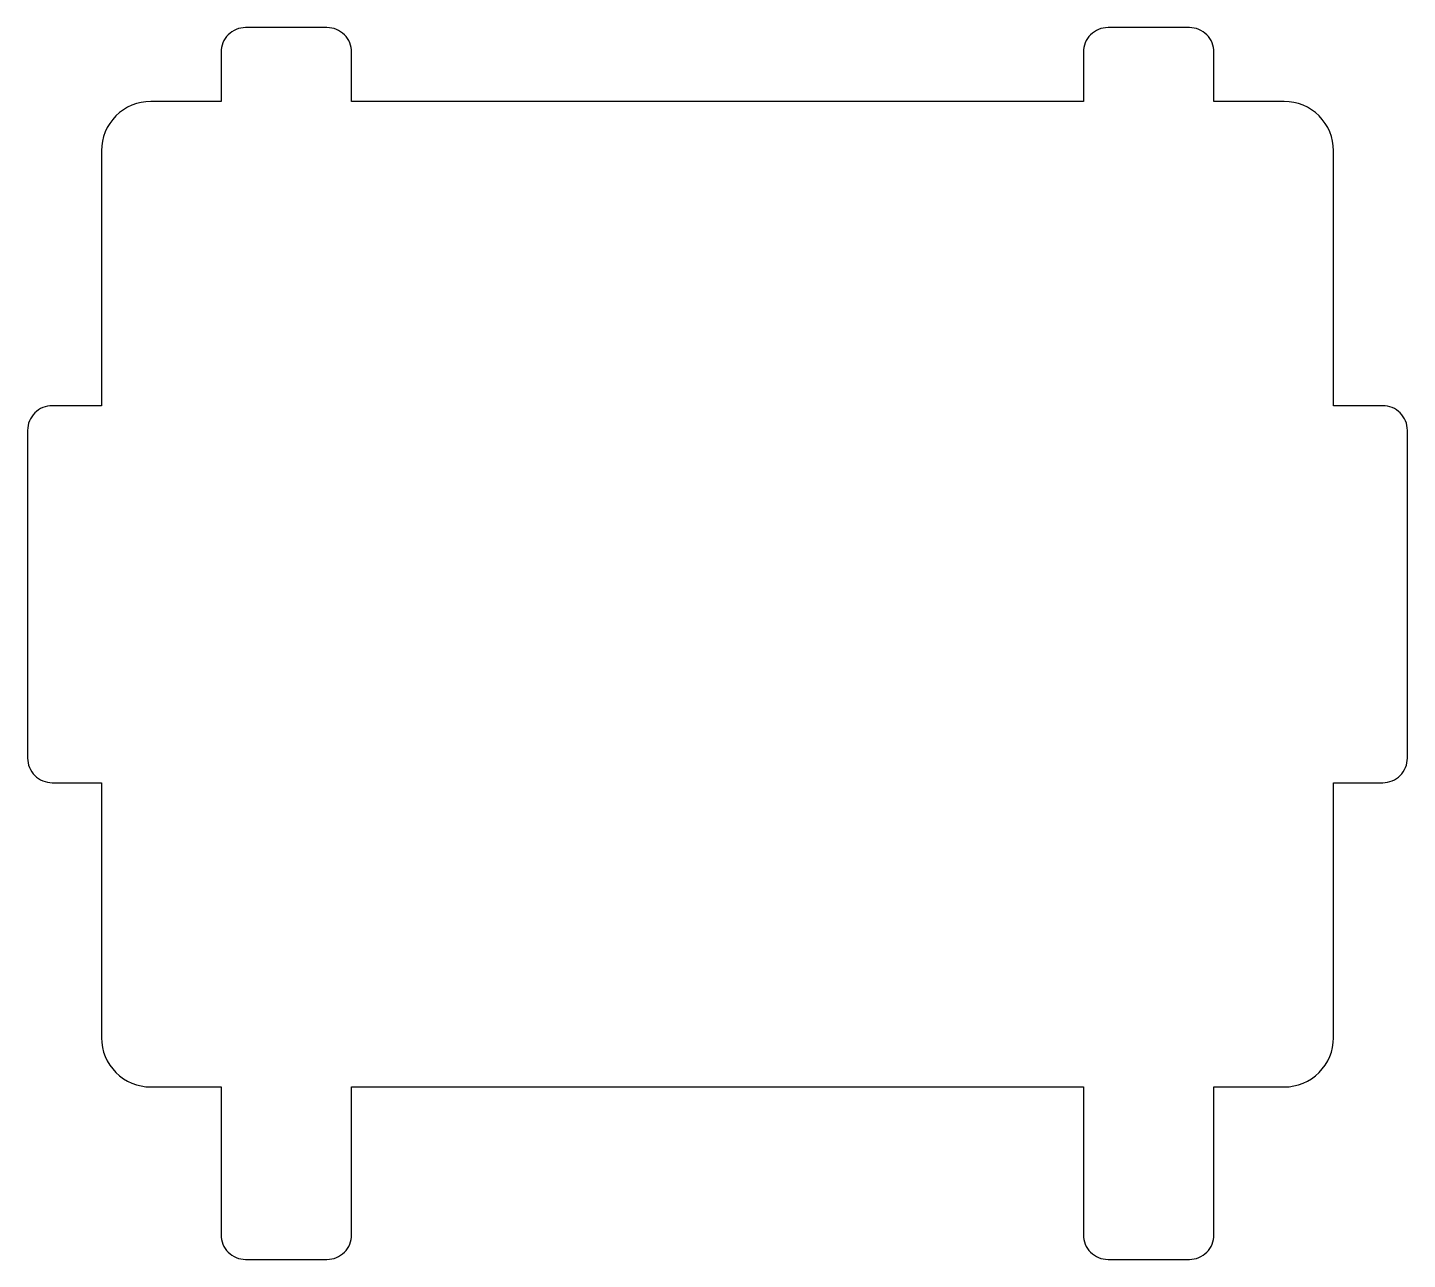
# Model space of a CAD drawing. Header units: millimetres. Extents: x -28 to 28, y -27 to 23.
import ezdxf

# ---------------------------------------------------------------- set-up
doc = ezdxf.new("R2010")
doc.units = ezdxf.units.MM

msp = doc.modelspace()

# ---------------------------------------------------------------- linework, layer by layer
msp.add_lwpolyline([(-23, 20, 0.414214), (-25, 18), (-25, 7.65), (-27, 7.65, 0.414214), (-28, 6.65), (-28, -6.65, 0.414214), (-27, -7.65), (-25, -7.65), (-25, -18, 0.414214), (-23, -20), (-20.15, -20), (-20.15, -26, 0.414214), (-19.15, -27), (-15.85, -27, 0.414214), (-14.85, -26), (-14.85, -20), (14.85, -20), (14.85, -26, 0.414214), (15.85, -27), (19.15, -27, 0.414214), (20.15, -26), (20.15, -20), (23, -20, 0.414214), (25, -18), (25, -7.65), (27, -7.65, 0.414214), (28, -6.65), (28, 6.65, 0.414214), (27, 7.65), (25, 7.65), (25, 18, 0.414214), (23, 20), (20.15, 20), (20.15, 22, 0.414214), (19.15, 23), (15.85, 23, 0.414214), (14.85, 22), (14.85, 20), (-14.85, 20), (-14.85, 22, 0.414214), (-15.85, 23), (-19.15, 23, 0.414214), (-20.15, 22), (-20.15, 20)], format="xyb", close=True)

doc.saveas('drawing.dxf')
